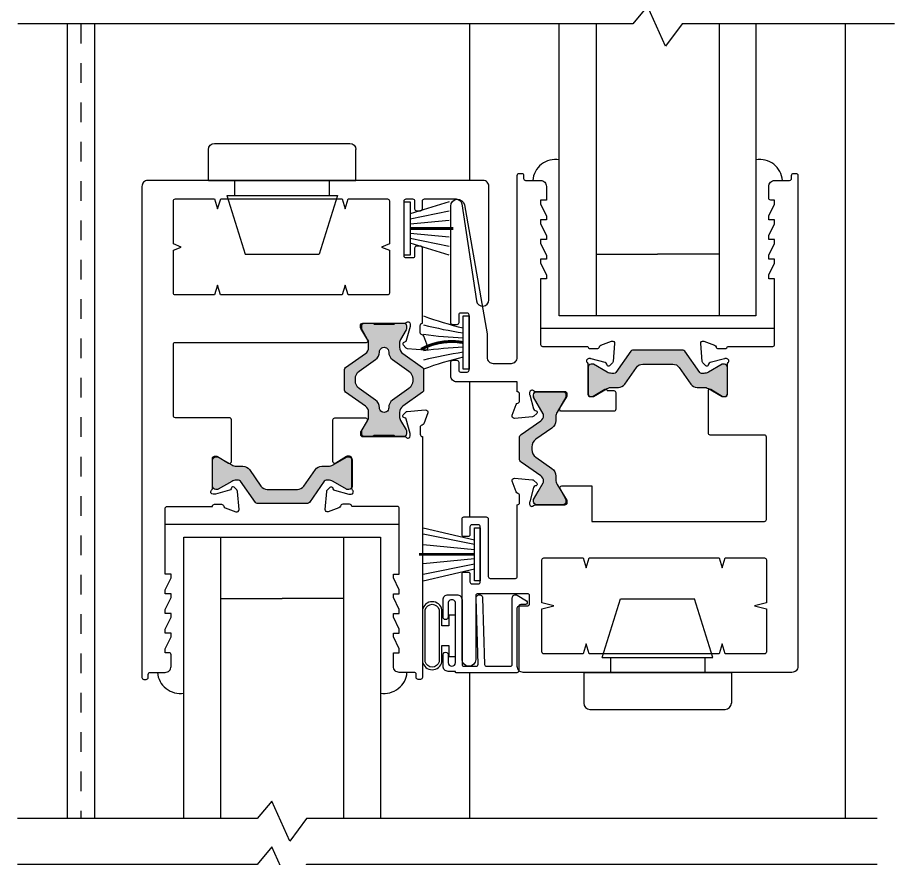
# Model space of a CAD drawing. Extents: x -40 to 95, y -81 to 25.
# Drawn here: x 14.411 to 18.868, y 4.709 to 8.983 of the extents above; entities that cross this region are included whole.
import ezdxf

# ---------------------------------------------------------------- set-up
doc = ezdxf.new("R2010")
doc.units = 0
doc.header["$LTSCALE"] = 0.25
doc.header["$MEASUREMENT"] = 0
doc.linetypes.add('HIDDEN', pattern=[0.375, 0.25, -0.125])
doc.layers.get('0').update_dxf_attribs({"linetype": 'CONTINUOUS'})
for name, color, linetype in [('GLASS-VINYL', 7, 'CONTINUOUS'), ('I-STRUT', 7, 'CONTINUOUS'), ('MISC', 7, 'CONTINUOUS'), ('SASH', 5, 'CONTINUOUS'), ('SEAL', 7, 'CONTINUOUS'), ('SILL-PAN', 7, 'CONTINUOUS'), ('VENT', 5, 'CONTINUOUS')]:
    doc.layers.add(name, color=color, linetype=linetype)
doc.styles.get("Standard").update_dxf_attribs({"font": 'simplex.shx'})

# ---------------------------------------------------------------- blocks, each defined once
blk = doc.blocks.new('25064-18mmX6mm-I-STRUT')
at = {"layer": 'I-STRUT'}
h = blk.add_hatch(color=256, dxfattribs=at)
h.dxf.hatch_style = 1
h.paths.add_polyline_path([(-0.2205, 0.3535, 0.57735), (-0.2341, 0.3299), (-0.2299, 0.3219, -0.215906), (-0.2352, 0.3257), (-0.1953, 0.2566, -0.131652), (-0.189, 0.233), (-0.189, 0.1993, 0.244698), (-0.1722, 0.167), (-0.0877, 0.1078, -0.244698), (-0.0709, 0.0756), (-0.0709, -0.0773, -0.244698), (-0.0877, -0.1095), (-0.1722, -0.1687, 0.244698), (-0.189, -0.201), (-0.189, -0.2347, -0.131652), (-0.1953, -0.2583), (-0.2352, -0.3274, 0.245227), (-0.2355, -0.3346, 0.507805), (-0.2205, -0.3552), (-0.0866, -0.3552, 0.414214), (-0.0709, -0.3394, 0.469068), (-0.0719, -0.3274), (-0.1118, -0.2583, -0.131652), (-0.1181, -0.2347), (-0.1181, -0.2174), (-0.005, -0.1382, 0.244698), (0, -0.1285), (0, -0.1268), (0, 0.1268, 0.244698), (-0.005, 0.1365), (-0.1181, 0.2157), (-0.1181, 0.233, -0.131652), (-0.1118, 0.2566), (-0.0719, 0.3257, 0.131652), (-0.0709, 0.3296, 0.640011), (-0.0866, 0.3535)])
blk.add_lwpolyline([(0, -0.1299), (0, -0.1268), (0, 0.1268, 0.244698), (-0.005, 0.1365), (-0.1131, 0.2122, -0.244698), (-0.1181, 0.2218), (-0.1181, 0.233, -0.131652), (-0.1118, 0.2566), (-0.0719, 0.3257, 0.131652), (-0.0709, 0.3296), (-0.0709, 0.3377, 0.414214), (-0.0866, 0.3535), (-0.2205, 0.3535, 0.414214), (-0.2362, 0.3377), (-0.2362, 0.3296, 0.131652), (-0.2352, 0.3257), (-0.1953, 0.2566, -0.131652), (-0.189, 0.233), (-0.189, 0.1993, 0.244698), (-0.1722, 0.167), (-0.0877, 0.1078, -0.244698), (-0.0709, 0.0756), (-0.0709, -0.0773, -0.244698), (-0.0877, -0.1095), (-0.1722, -0.1687, 0.244698), (-0.189, -0.201), (-0.189, -0.2347, -0.131652), (-0.1953, -0.2583), (-0.2352, -0.3274, 0.131652), (-0.2362, -0.3313), (-0.2362, -0.3394, 0.414214), (-0.2205, -0.3552), (-0.0866, -0.3552, 0.414214), (-0.0709, -0.3394), (-0.0709, -0.3313, 0.131652), (-0.0719, -0.3274), (-0.1118, -0.2583, -0.131652), (-0.1181, -0.2347), (-0.1181, -0.2235, -0.244698), (-0.1131, -0.2139), (-0.005, -0.1382, 0.244698), (0, -0.1285)], format="xyb", dxfattribs=at)
blk = doc.blocks.new('25065-14.6mmX10.2mm-I-STRUT')
at = {"layer": 'I-STRUT'}
h = blk.add_hatch(color=256, dxfattribs=at)
h.dxf.hatch_style = 1
h.paths.add_polyline_path([(-0.2213, 0.1958, 0.242889), (-0.2309, 0.2008), (-0.2835, 0.2008), (-0.336, 0.2008, 0.242889), (-0.3456, 0.1958), (-0.417, 0.0953, -0.242889), (-0.4491, 0.0787), (-0.4697, 0.0787, -0.131652), (-0.4893, 0.084), (-0.5378, 0.112, 0.317667), (-0.5514, 0.1108, 0.6401), (-0.5709, 0.1018), (-0.5709, 0.0591, 0.236068), (-0.5669, 0.0512), (-0.5669, -0.0512, 0.236068), (-0.5709, -0.0591), (-0.5709, -0.1018, 0.6401), (-0.5514, -0.1108, 0.317667), (-0.5378, -0.112), (-0.4893, -0.084, -0.131652), (-0.4697, -0.0787), (-0.4491, -0.0787, -0.242889), (-0.417, -0.0953), (-0.3456, -0.1958, 0.242889), (-0.336, -0.2008), (-0.2835, -0.2008), (-0.2309, -0.2008, 0.242889), (-0.2213, -0.1958), (-0.1499, -0.0953, -0.242889), (-0.1178, -0.0787), (-0.0973, -0.0787, -0.131652), (-0.0776, -0.084), (-0.0291, -0.112, 0.317667), (-0.0155, -0.1108, 0.6401), (0.0039, -0.1018), (0.0039, -0.0591, 0.236068), (0, -0.0512), (0, 0.0512, 0.236068), (0.0039, 0.0591), (0.0039, 0.1018, 0.6401), (-0.0155, 0.1108, 0.317667), (-0.0291, 0.112), (-0.0776, 0.084, -0.131652), (-0.0973, 0.0787), (-0.1178, 0.0787, -0.242889), (-0.1499, 0.0953)])
h.paths.add_polyline_path([(-0.1807, 0.0438, 0.244669), (-0.1419, 0.0239, -1.006741), (-0.1419, -0.0234, 0.244669), (-0.1807, -0.0432), (-0.2392, -0.1255, -0.242889), (-0.2777, -0.1454), (-0.2892, -0.1454, -0.242889), (-0.3277, -0.1255), (-0.3862, -0.0432, 0.244669), (-0.425, -0.0234, -1.006741), (-0.425, 0.0239, 0.244669), (-0.3862, 0.0438), (-0.3277, 0.1261, -0.242889), (-0.2892, 0.1459), (-0.2777, 0.1459, -0.242889), (-0.2392, 0.1261)], flags=16)
for points in [[(-0.5709, -0.0591), (-0.5709, -0.1018, 0.414214), (-0.5591, -0.1136), (-0.5437, -0.1136, 0.131652), (-0.5378, -0.112), (-0.4893, -0.084, -0.131652), (-0.4697, -0.0787), (-0.4491, -0.0787, -0.242889), (-0.417, -0.0953), (-0.3456, -0.1958, 0.242889), (-0.336, -0.2008), (-0.2835, -0.2008), (-0.2309, -0.2008, 0.242889), (-0.2213, -0.1958), (-0.1499, -0.0953, -0.242889), (-0.1178, -0.0787), (-0.0973, -0.0787, -0.131652), (-0.0776, -0.084), (-0.0291, -0.112, 0.131652), (-0.0232, -0.1136), (-0.0079, -0.1136, 0.414214), (0.0039, -0.1018), (0.0039, -0.0591, 0.236068), (0, -0.0512), (0, 0.0512, 0.236068), (0.0039, 0.0591), (0.0039, 0.1018, 0.414214), (-0.0079, 0.1136), (-0.0232, 0.1136, 0.131652), (-0.0291, 0.112), (-0.0776, 0.084, -0.131652), (-0.0973, 0.0787), (-0.1178, 0.0787, -0.242889), (-0.1499, 0.0953), (-0.2213, 0.1958, 0.242889), (-0.2309, 0.2008), (-0.2835, 0.2008), (-0.336, 0.2008, 0.242889), (-0.3456, 0.1958), (-0.417, 0.0953, -0.242889), (-0.4491, 0.0787), (-0.4697, 0.0787, -0.131652), (-0.4893, 0.084), (-0.5378, 0.112, 0.131652), (-0.5437, 0.1136), (-0.5591, 0.1136, 0.414214), (-0.5709, 0.1018), (-0.5709, 0.0591, 0.236068), (-0.5669, 0.0512), (-0.5669, -0.0512, 0.236068)], [(-0.425, -0.0234, -0.244669), (-0.3862, -0.0432), (-0.3277, -0.1255, 0.242889), (-0.2892, -0.1454), (-0.2835, -0.1454), (-0.2777, -0.1454, 0.242889), (-0.2392, -0.1255), (-0.1807, -0.0432, -0.244669), (-0.1419, -0.0234, 1.006741), (-0.1419, 0.0239, -0.244669), (-0.1807, 0.0438), (-0.2392, 0.1261, 0.242889), (-0.2777, 0.1459), (-0.2835, 0.1459), (-0.2892, 0.1459, 0.242889), (-0.3277, 0.1261), (-0.3862, 0.0438, -0.244669), (-0.425, 0.0239, 1.006741)]]:
    blk.add_lwpolyline(points, format="xyb", close=True, dxfattribs=at)
blk = doc.blocks.new('3727-1-THERMAL-SLIDING-INTERLOCKER')
at = {"layer": 'VENT'}
for points in [[(2.5, 0.84), (2.5, 0.764, -0.414214), (2.47, 0.734), (2.41, 0.734, -0.414214), (2.4, 0.744), (2.4, 0.764), (2.38, 0.764), (2.32, 0.734), (2.3, 0.734), (2.3, 0.764), (2.28, 0.764), (2.22, 0.734), (2.2, 0.734), (2.2, 0.764), (2.18, 0.764), (2.12, 0.734), (2.1, 0.734), (2.1, 0.764), (2.08, 0.764), (2.02, 0.734), (2, 0.734), (2, 0.764), (1.667, 0.764, 0.414214), (1.657, 0.754), (1.657, 0.524, 0.414214), (1.6454, 0.5124), (1.6454, 0.4775, 0.359508), (1.6548, 0.4661, -0.263725), (1.6635, 0.4587), (1.6834, 0.4041), (1.6834, 0.404, -0.548619), (1.6715, 0.3885), (1.5799, 0.3965, -0.176327), (1.5727, 0.3999), (1.5586, 0.4139, -0.57735), (1.562, 0.4269), (1.5664, 0.4281, 0.267949), (1.5746, 0.4363), (1.594, 0.5085, 0.065543), (1.5944, 0.5115), (1.5944, 0.5201, 0.6885), (1.5741, 0.5279, -0.213422), (1.5654, 0.524), (1.413, 0.524, 0.414214), (1.4014, 0.5124), (1.4014, 0.5038, 0.137872), (1.4031, 0.4978), (1.4369, 0.4424, -0.585524), (1.4283, 0.4272), (1.216, 0.4272, -0.414214), (1.206, 0.4372), (1.206, 0.712, 0.414214), (1.196, 0.722), (0.8328, 0.722, 0.414214), (0.8228, 0.712), (0.8228, -0.2596, -0.585524), (0.811, -0.2662), (0.7522, -0.2303, 0.137872), (0.7462, -0.2286), (0.7376, -0.2286, 0.414214), (0.726, -0.2402), (0.726, -0.4524, -0.213422), (0.7221, -0.4611, 0.6885), (0.7299, -0.4814), (0.7385, -0.4814, 0.065543), (0.7415, -0.481), (0.8137, -0.4616, 0.267949), (0.8219, -0.4534), (0.8231, -0.449, -0.57735), (0.8361, -0.4456), (0.8501, -0.4597, -0.176327), (0.8535, -0.4669), (0.8615, -0.5585, -0.548619), (0.846, -0.5704), (0.8459, -0.5704), (0.7913, -0.5505, -0.263725), (0.7839, -0.5418, 0.359508), (0.7725, -0.5324), (0.7376, -0.5324, 0.414214), (0.726, -0.544), (0.344, -0.544, -0.414214), (0.334, -0.534), (0.334, -0.514, -0.414214), (0.344, -0.504), (0.384, -0.504, 0.414214), (0.394, -0.494), (0.394, -0.461, 0.414214), (0.384, -0.451), (0.104, -0.451, 0.414214), (0.094, -0.461), (0.094, -0.494, 0.414214), (0.104, -0.504), (0.144, -0.504, -0.414214), (0.154, -0.514), (0.154, -0.534, -0.414214), (0.144, -0.544), (0.104, -0.544, 0.414214), (0.094, -0.554), (0.094, -0.7151, 0.3714), (0.1196, -0.7448), (0.6118, -0.8184, -0.928445), (0.6071, -0.882), (0.03, -0.882, -0.414214), (0, -0.852), (0, 0.852, -0.414214), (0.03, 0.882), (2.526, 0.882, -0.414214), (2.536, 0.872), (2.536, 0.86, -0.414214), (2.526, 0.85), (2.51, 0.85, 0.414214)], [(0.094, 0.5125), (0.1445, 0.497), (0.094, 0.4815), (0.094, -0.1355), (0.1445, -0.151), (0.094, -0.1665), (0.094, -0.366, 0.414214), (0.104, -0.376), (0.3227, -0.376), (0.3382, -0.336), (0.3537, -0.376), (0.572, -0.376, 0.414214), (0.582, -0.366), (0.582, -0.1666), (0.5315, -0.1513), (0.582, -0.136), (0.582, 0.482), (0.5315, 0.4973), (0.582, 0.5126), (0.582, 0.712, 0.414214), (0.572, 0.722), (0.3537, 0.722), (0.3382, 0.682), (0.3227, 0.722), (0.104, 0.722, 0.414214), (0.094, 0.712)]]:
    blk.add_lwpolyline(points, format="xyb", close=True, dxfattribs=at)
blk = doc.blocks.new('3727-2-THERMAL-SLIDING-INTERLOCKER')
at = {"layer": 'VENT'}
blk.add_lwpolyline([(1.1809, -0.5704), (1.2355, -0.5505, 0.263725), (1.2429, -0.5418, -0.359508), (1.2543, -0.5324), (1.2892, -0.5324, -0.414214), (1.3008, -0.544), (2.5254, -0.544, 0.414214), (2.5354, -0.534), (2.5354, -0.522, 0.414214), (2.5254, -0.512), (2.5094, -0.512, -0.414214), (2.4994, -0.502), (2.4994, -0.426, 0.414214), (2.4694, -0.396), (2.3994, -0.396), (2.3994, -0.426), (2.3794, -0.426), (2.3194, -0.396), (2.2994, -0.396), (2.2994, -0.426), (2.2794, -0.426), (2.2194, -0.396), (2.1994, -0.396), (2.1994, -0.426), (2.1794, -0.426), (2.1194, -0.396), (2.0994, -0.396), (2.0994, -0.426), (2.0794, -0.426), (2.0194, -0.396), (1.9994, -0.396), (1.9994, -0.426), (1.6664, -0.426, -0.414214), (1.6564, -0.416), (1.6564, -0.1849, -0.414214), (1.6448, -0.1732), (1.6448, -0.1384, -0.359508), (1.6542, -0.127, 0.263725), (1.6629, -0.1195), (1.6828, -0.065), (1.6828, -0.0649, 0.548619), (1.6709, -0.0493), (1.5793, -0.0574, 0.176327), (1.5721, -0.0607), (1.558, -0.0748, 0.57735), (1.5615, -0.0878), (1.5658, -0.0889, -0.267949), (1.5741, -0.0972), (1.5934, -0.1694, -0.065543), (1.5938, -0.1724), (1.5938, -0.181, -0.6885), (1.5735, -0.1887, 0.213422), (1.5649, -0.1849), (1.4124, -0.1849, -0.414214), (1.4008, -0.1732), (1.4008, -0.1647, -0.137872), (1.4025, -0.1586), (1.4357, -0.1042, 0.585524), (1.4272, -0.089), (1.2164, -0.089, 0.414214), (1.2064, -0.099), (1.2064, -0.254, 0.585524), (1.2216, -0.2626), (1.2746, -0.2303, -0.137872), (1.2806, -0.2286), (1.2892, -0.2286, -0.414214), (1.3008, -0.2402), (1.3008, -0.4524, 0.213422), (1.3047, -0.4611, -0.6885), (1.2969, -0.4814), (1.2883, -0.4814, -0.065543), (1.2853, -0.481), (1.2131, -0.4616, -0.267949), (1.2049, -0.4534), (1.2037, -0.449, 0.57735), (1.1907, -0.4456), (1.1767, -0.4597, 0.176327), (1.1733, -0.4669), (1.1653, -0.5585, 0.548619), (1.1808, -0.5704)], format="xyb", close=True, dxfattribs=at)
blk = doc.blocks.new('A$C1D443341')
for p, q in [((0, 0.719), (0, 0.031)), ((0.188, 0.75), (0.031, 0.75)), ((0.188, 0.75), (0.188, 0)), ((0.264, 0.656), (0.562, 0.563)), ((0.264, 0.656), (0.264, 0.094)), ((0.264, 0.615), (0.188, 0.615)), ((0.562, 0.563), (0.562, 0.187)), ((0.264, 0.094), (0.562, 0.187)), ((0.264, 0.135), (0.188, 0.135)), ((0.188, 0), (0.031, 0))]:
    blk.add_line(p, q)
for centre, start, end in [((0.031, 0.719), 90, 180), ((0.031, 0.031), 180, 270)]:
    blk.add_arc(centre, 0.031, start, end)
blk = doc.blocks.new('*U198')
for p, q in [((0.03, 0.0494), (0.2285, 0.0899)), ((0.03, 0.0235), (0.2285, 0.0428)), ((0.03, -0.0235), (0.2285, -0.0428)), ((0.03, -0.0494), (0.2285, -0.0899))]:
    blk.add_line(p, q)
at = {"layer": 'SEAL'}
for p, q in [((0.2285, 0.135), (0.03, 0.0742)), ((0.2285, -0.135), (0.03, -0.0742))]:
    blk.add_line(p, q, dxfattribs=at)
blk.add_lwpolyline([(0, -0.135), (0, 0.135), (0.03, 0.135), (0.03, -0.135)], close=True, dxfattribs=at)
at = {"layer": 'SEAL', "const_width": 0.015}
blk.add_lwpolyline([(0.03, 0), (0.2496, 0)], dxfattribs=at)
at = {"flags": 9}
for tag, p in [('MANUFACTURER_PART_#', (0, -0.1988)), ('FLEETWOOD_PART_#', (-0.0006, -0.2487))]:
    blk.add_attdef(tag, p, '', height=0.0312, dxfattribs=at)
blk = doc.blocks.new('3727-SLIDING-INTERLOCK-ASSEMBLY')
for name, p in [('3727-1-THERMAL-SLIDING-INTERLOCKER', (-1.8119, -0.1719)), ('25064-18mmX6mm-I-STRUT', (-0.1708, -0.0029)), ('3727-2-THERMAL-SLIDING-INTERLOCKER', (-1.8113, -0.1719)), ('25065-14.6mmX10.2mm-I-STRUT', (-0.5151, -0.5208))]:
    blk.add_blockref(name, p)
at = {"layer": 'MISC'}
blk.add_blockref('A$C1D443341', (-1.9999, -0.3779), dxfattribs=at)
at = {"layer": 'SEAL', "xscale": -1, "rotation": 90}
blk.add_blockref('*U198', (-1.5679, -0.6229), dxfattribs=at)
blk = doc.blocks.new('3728-1-FIXED-INTERLOCKER')
at = {"layer": 'VENT', "linetype": 'Continuous'}
blk.add_lwpolyline([(-0.9169, 0.7195), (-0.9715, 0.7394), (-0.9715, 0.7394, 0.548619), (-0.9871, 0.7275), (-0.9791, 0.6359, 0.176327), (-0.9757, 0.6287), (-0.9616, 0.6146, 0.57735), (-0.9487, 0.618), (-0.9475, 0.6224, -0.267949), (-0.9393, 0.6306), (-0.8671, 0.65, -0.065543), (-0.8641, 0.6504), (-0.8555, 0.6504, -0.6885), (-0.8477, 0.6301, 0.213422), (-0.8516, 0.6214), (-0.8516, 0.471, -0.414214), (-0.8632, 0.4594), (-0.8718, 0.4594, -0.137872), (-0.8778, 0.4611), (-0.9332, 0.4949, 0.585524), (-0.9484, 0.4864), (-0.9484, 0.3344), (-0.7674, 0.3344), (-0.7674, -0.543, -0.414214), (-0.7774, -0.553), (-1.196, -0.553, -0.414214), (-1.206, -0.543), (-1.206, -0.268, 0.414214), (-1.216, -0.258), (-1.4324, -0.258, 0.585524), (-1.439, -0.2698), (-1.4031, -0.3286, -0.137872), (-1.4014, -0.3346), (-1.4014, -0.3432, -0.414214), (-1.413, -0.3548), (-1.5654, -0.3548, 0.213422), (-1.5741, -0.3587, -0.6885), (-1.5944, -0.3509), (-1.5944, -0.3423, -0.065543), (-1.594, -0.3393), (-1.5746, -0.2671, -0.267949), (-1.5664, -0.2589), (-1.562, -0.2577, 0.57735), (-1.5586, -0.2447), (-1.5727, -0.2307, 0.176327), (-1.5799, -0.2273), (-1.6715, -0.2193, 0.548619), (-1.6834, -0.2348), (-1.6834, -0.2349), (-1.6635, -0.2895, 0.263725), (-1.6548, -0.2969, -0.359508), (-1.6454, -0.3083), (-1.6454, -0.3432, -0.414214), (-1.657, -0.3548), (-1.657, -0.585, -0.414214), (-1.667, -0.595), (-2, -0.595), (-2, -0.565), (-2.02, -0.565), (-2.08, -0.595), (-2.1, -0.595), (-2.1, -0.565), (-2.12, -0.565), (-2.18, -0.595), (-2.2, -0.595), (-2.2, -0.565), (-2.22, -0.565), (-2.28, -0.595), (-2.3, -0.595), (-2.3, -0.565), (-2.32, -0.565), (-2.38, -0.595), (-2.4, -0.595), (-2.4, -0.575, 0.414214), (-2.41, -0.565), (-2.47, -0.565, 0.414214), (-2.5, -0.595), (-2.5, -0.671, -0.414214), (-2.51, -0.681), (-2.526, -0.681, 0.414214), (-2.536, -0.691), (-2.536, -0.703, 0.414214), (-2.526, -0.713), (-0.03, -0.713, 0.414214), (0, -0.683), (0, 0.683, 0.414214), (-0.03, 0.713), (-0.328, 0.713, 0.414214), (-0.338, 0.703), (-0.338, 0.661, -0.414214), (-0.348, 0.651), (-0.39, 0.651, -0.414214), (-0.4, 0.661), (-0.4, 0.914, -0.414214), (-0.39, 0.924), (-0.066, 0.924, 1), (-0.066, 0.994), (-0.5, 0.994, 0.414214), (-0.51, 0.984), (-0.51, 0.964, 0.414214), (-0.5, 0.954), (-0.46, 0.954, -0.414214), (-0.45, 0.944), (-0.45, 0.911, -0.414214), (-0.46, 0.901), (-0.74, 0.901, -0.414214), (-0.75, 0.911), (-0.75, 0.944, -0.414214), (-0.74, 0.954), (-0.7, 0.954, 0.414214), (-0.69, 0.964), (-0.69, 0.984, 0.414214), (-0.7, 0.994), (-0.78, 0.994, 0.414214), (-0.79, 0.984), (-0.79, 0.871, 0.414214), (-0.78, 0.861), (-0.488, 0.861, -0.414214), (-0.478, 0.851), (-0.478, 0.723, -0.414214), (-0.488, 0.713), (-0.8516, 0.713, -0.414214), (-0.8632, 0.7014), (-0.8981, 0.7014, -0.359508), (-0.9095, 0.7108, 0.263725), (-0.9169, 0.7195), (-0.9715, 0.7394), (-0.9715, 0.7394, 0.548619), (-0.9871, 0.7275), (-0.9791, 0.6359)], format="xyb", dxfattribs=at)
blk.add_lwpolyline([(-0.094, -0.3435), (-0.1445, -0.328), (-0.094, -0.3125), (-0.094, 0.3475), (-0.1445, 0.363), (-0.094, 0.3785), (-0.094, 0.578, 0.414214), (-0.104, 0.588), (-0.3227, 0.588), (-0.3382, 0.528), (-0.3537, 0.588), (-0.572, 0.588, 0.414214), (-0.582, 0.578), (-0.582, 0.3786), (-0.5315, 0.3633), (-0.582, 0.348), (-0.582, -0.313), (-0.5315, -0.3283), (-0.582, -0.3436), (-0.582, -0.543, 0.414214), (-0.572, -0.553), (-0.3537, -0.553), (-0.3382, -0.493), (-0.3227, -0.553), (-0.104, -0.553, 0.414214), (-0.094, -0.543)], format="xyb", close=True, dxfattribs=at)
blk = doc.blocks.new('3728-2-FIXED-INTERLOCKER')
at = {"layer": 'VENT', "linetype": 'Continuous'}
blk.add_lwpolyline([(-1.8264, 1.001, -0.414214), (-1.8164, 1.011), (-1.7764, 1.011, 0.414214), (-1.7664, 1.021), (-1.7664, 1.041, 0.414214), (-1.7764, 1.051), (-2.3695, 1.051, 0.916331), (-2.3756, 0.9815), (-1.7204, 0.866), (-1.6004, 0.866, -0.414214), (-1.5704, 0.836), (-1.5704, 0.743, -0.414214), (-1.6004, 0.713), (-2.526, 0.713, 0.414214), (-2.536, 0.703), (-2.536, 0.691, 0.414214), (-2.526, 0.681), (-2.51, 0.681, -0.414214), (-2.5, 0.671), (-2.5, 0.595, 0.414214), (-2.47, 0.565), (-2.4, 0.565), (-2.4, 0.595), (-2.38, 0.595), (-2.32, 0.565), (-2.3, 0.565), (-2.3, 0.595), (-2.28, 0.595), (-2.22, 0.565), (-2.2, 0.565), (-2.2, 0.595), (-2.18, 0.595), (-2.12, 0.565), (-2.1, 0.565), (-2.1, 0.595), (-2.08, 0.595), (-2.02, 0.565), (-2, 0.565), (-2, 0.595), (-1.667, 0.595, -0.414214), (-1.657, 0.585), (-1.657, 0.3539, -0.414214), (-1.6454, 0.3422), (-1.6454, 0.3074, -0.359508), (-1.6548, 0.296, 0.263725), (-1.6635, 0.2885), (-1.6834, 0.234), (-1.6834, 0.2339, 0.548619), (-1.6715, 0.2183), (-1.5799, 0.2264, 0.176327), (-1.5727, 0.2297), (-1.5586, 0.2438, 0.57735), (-1.562, 0.2568), (-1.5664, 0.2579, -0.267949), (-1.5746, 0.2662), (-1.594, 0.3384, -0.065543), (-1.5944, 0.3414), (-1.5944, 0.35, -0.6885), (-1.5741, 0.3577, 0.213422), (-1.5654, 0.3539), (-1.413, 0.3539, -0.414214), (-1.4014, 0.3422), (-1.4014, 0.3337, -0.137872), (-1.4031, 0.3276), (-1.439, 0.2688, 0.585524), (-1.4324, 0.257), (-1.4324, 0.223, 0.414214), (-1.4224, 0.213), (-1.337, 0.213, 0.414214), (-1.327, 0.223), (-1.327, 0.4879, 0.585524), (-1.3422, 0.4964), (-1.4001, 0.4611, -0.137872), (-1.4062, 0.4594), (-1.4148, 0.4594, -0.414214), (-1.4264, 0.471), (-1.4264, 0.6214, 0.213422), (-1.4303, 0.6301, -0.6885), (-1.4225, 0.6504), (-1.4139, 0.6504, -0.065543), (-1.4109, 0.65), (-1.3387, 0.6306, -0.267949), (-1.3305, 0.6224), (-1.3293, 0.618, 0.57735), (-1.3163, 0.6146), (-1.3022, 0.6287, 0.176327), (-1.2989, 0.6359), (-1.2909, 0.7275, 0.548619), (-1.3064, 0.7394), (-1.3065, 0.7394), (-1.3611, 0.7195, 0.263725), (-1.3685, 0.7108, -0.359508), (-1.3799, 0.7014), (-1.4148, 0.7014, -0.414214), (-1.4264, 0.713), (-1.4764, 0.713), (-1.4764, 0.7587), (-1.4764, 1.021, 0.414214), (-1.5064, 1.051), (-1.5764, 1.051, 0.414214), (-1.5864, 1.041), (-1.5864, 1.021, 0.414214), (-1.5764, 1.011), (-1.5364, 1.011, -0.414214), (-1.5264, 1.001), (-1.5264, 0.968, -0.414214), (-1.5364, 0.958), (-1.8164, 0.958, -0.414214), (-1.8264, 0.968)], format="xyb", close=True, dxfattribs=at)
blk = doc.blocks.new('25066-14.6mmX6mm-I-STRUT')
at = {"layer": 'I-STRUT'}
h = blk.add_hatch(color=256, dxfattribs=at)
h.dxf.hatch_style = 1
h.paths.add_polyline_path([(-0.0068, -0.063), (0, -0.063), (0.0068, -0.063, -0.244698), (0.0455, -0.0831), (0.1027, -0.1649, 0.304221), (0.1509, -0.1859, -0.181711), (0.1837, -0.1914), (0.2205, -0.2126), (0.2596, -0.2352, 0.245227), (0.2669, -0.2355, 0.507805), (0.2874, -0.2205), (0.2874, -0.2008), (0.2874, -0.1063), (0.2874, -0.0866, 0.57735), (0.2638, -0.073), (0.2559, -0.0769, -0.205948), (0.2596, -0.0719), (0.2205, -0.0945), (0.1755, -0.1205, -0.131652), (0.1696, -0.122), (0.166, -0.122, -0.244698), (0.1402, -0.1086), (0.07, -0.0084, 0.244698), (0.0539, 0), (0, 0), (-0.0539, 0, 0.244698), (-0.07, -0.0084), (-0.1402, -0.1086, -0.244698), (-0.166, -0.122), (-0.1728, -0.122), (-0.2596, -0.0719, 0.131652), (-0.2635, -0.0709, 0.640011), (-0.2874, -0.0866), (-0.2874, -0.1063), (-0.2874, -0.2008), (-0.2874, -0.2205, 0.414214), (-0.2717, -0.2362, 0.469068), (-0.2596, -0.2352), (-0.1837, -0.1914, -0.131652), (-0.1601, -0.185), (-0.1414, -0.185, 0.244698), (-0.1027, -0.1649), (-0.0455, -0.0831, -0.244698)])
blk.add_lwpolyline([(-0.2635, -0.0709), (-0.2717, -0.0709, 0.414214), (-0.2874, -0.0866), (-0.2874, -0.1063), (-0.2874, -0.2008), (-0.2874, -0.2205, 0.414214), (-0.2717, -0.2362), (-0.2635, -0.2362, 0.131652), (-0.2596, -0.2352), (-0.1837, -0.1914, -0.131652), (-0.1601, -0.185), (-0.1414, -0.185, 0.244698), (-0.1027, -0.1649), (-0.0455, -0.0831, -0.244698), (-0.0068, -0.063), (0, -0.063), (0.0068, -0.063, -0.244698), (0.0455, -0.0831), (0.1027, -0.1649, 0.244698), (0.1414, -0.185), (0.1601, -0.185, -0.131652), (0.1837, -0.1914), (0.2205, -0.2126), (0.2596, -0.2352, 0.131652), (0.2635, -0.2362), (0.2717, -0.2362, 0.414214), (0.2874, -0.2205), (0.2874, -0.2008), (0.2874, -0.1063), (0.2874, -0.0866, 0.414214), (0.2717, -0.0709), (0.2635, -0.0709, 0.131652), (0.2596, -0.0719), (0.2205, -0.0945), (0.1755, -0.1205, -0.131652), (0.1696, -0.122), (0.166, -0.122, -0.244698), (0.1402, -0.1086), (0.07, -0.0084, 0.244698), (0.0539, 0), (0, 0), (-0.0539, 0, 0.244698), (-0.07, -0.0084), (-0.1402, -0.1086, -0.244698), (-0.166, -0.122), (-0.1696, -0.122, -0.131652), (-0.1755, -0.1205), (-0.2596, -0.0719), (-0.2614, -0.0709), (-0.2635, -0.0709, -0.131652), (-0.2596, -0.0719)], format="xyb", dxfattribs=at)
blk = doc.blocks.new('*U199')
for centre, radius, start, end in [((-0.3932, 1.8385), 1.8144, 283.4872, 290.1344), ((-0.2541, 1.9815), 1.9529, 278.3647, 284.3947), ((-0.0497, 1.9172), 1.8953, 272.4104, 278.5292), ((-0.0497, -1.9172), 1.8953, 81.4708, 87.5896), ((-0.2541, -1.9815), 1.9529, 75.6053, 81.6353), ((-0.3932, -1.8385), 1.8144, 69.8656, 76.5128)]:
    blk.add_arc(centre, radius, start, end)
at = {"layer": 'SEAL'}
blk.add_lwpolyline([(0, -0.135), (0, 0.135), (0.03, 0.135), (0.03, -0.135)], close=True, dxfattribs=at)
at = {"layer": 'SEAL', "const_width": 0.015}
blk.add_lwpolyline([(0.03, 0, 0.171612), (0.2445, 0.0342)], format="xyb", dxfattribs=at)
at = {"flags": 9}
for tag, p in [('MANUFACTURER_PART_#', (0, -0.1988)), ('FLEETWOOD_PART_#', (-0.0006, -0.2487))]:
    blk.add_attdef(tag, p, '', height=0.0312, dxfattribs=at)
blk = doc.blocks.new('19117-Seal')
for p, q in [((0.29, 0.1349), (0.03, 0.0742)), ((0.03, 0.0494), (0.29, 0.1025)), ((0.03, 0.0235), (0.29, 0.0488)), ((0.03, -0.0235), (0.29, -0.0488)), ((0.03, -0.0494), (0.29, -0.1025)), ((0.29, -0.135), (0.03, -0.0742))]:
    blk.add_line(p, q)
at = {"const_width": 0.015}
blk.add_lwpolyline([(0.03, 0), (0.3116, 0)], dxfattribs=at)
at = {"layer": 'SEAL'}
blk.add_lwpolyline([(0, -0.135), (0, 0.135), (0.03, 0.135), (0.03, -0.135)], close=True, dxfattribs=at)
at = {"flags": 9}
for tag, p in [('MANUFACTURER_PART_#', (0, -0.1988)), ('FLEETWOOD_PART_#', (-0.0006, -0.2487))]:
    blk.add_attdef(tag, p, '', height=0.0312, dxfattribs=at)
blk = doc.blocks.new('*U204')
at = {"layer": 'SASH', "color": 7}
for points in [[(1.5212, 1.0268), (1.5212, 1.0618), (1.5762, 1.0618), (1.5762, 1.0963), (1.4943, 1.0963, -0.830739), (1.4943, 1.195), (1.7581, 1.195, -0.830739), (1.7581, 1.0963), (1.6762, 1.0963), (1.6762, 1.0618), (1.7312, 1.0618), (1.7312, 1.0268)], [(1.7581, 1.1817), (1.4943, 1.1817, 0.768484), (1.4943, 1.1096), (1.7581, 1.1096, 0.768484)]]:
    blk.add_lwpolyline(points, format="xyb", close=True, dxfattribs=at)
at = {"layer": 'VENT', "color": 7}
blk.add_lwpolyline([(1.4341, 0.8894), (1.7716, 0.8795, -0.405608), (1.7815, 0.8692), (1.7815, 0.749, -0.414214), (1.7712, 0.7387), (1.434, 0.7387, 0.586161), (1.42, 0.7138), (1.4488, 0.6668, 0.75692), (1.4678, 0.6721), (1.4678, 0.6957, -0.414214), (1.4781, 0.7059), (1.8041, 0.7059, 0.414214), (1.8143, 0.7162), (1.8143, 1.0235, 0.414214), (1.811, 1.0268), (1.8105, 1.0268, -0.414214), (1.8071, 1.0301), (1.8071, 1.0647, 0.414214), (1.7815, 1.0904), (1.723, 1.0904, 1.000001), (1.723, 1.0647), (1.7625, 1.0647, -1), (1.7625, 1.0268), (1.4622, 1.0268, -1.000001), (1.4622, 1.0647), (1.5313, 1.0647, 1), (1.5313, 1.0904), (1.4432, 1.0904, 0.414214), (1.4176, 1.0647), (1.4176, 1.0196, 0.414214), (1.4432, 0.994), (1.7712, 0.994, -0.414214), (1.7815, 0.9837), (1.7815, 0.9225, -0.422884), (1.7709, 0.9123), (1.4347, 0.9222, 1.023375)], format="xyb", close=True, dxfattribs=at)
for name, p in [('3728-2-FIXED-INTERLOCKER', (1.8125, 0)), ('3728-1-FIXED-INTERLOCKER', (1.8125, 0)), ('25066-14.6mmX6mm-I-STRUT', (0.6735, 0.7018))]:
    blk.add_blockref(name, p)
at = {"xscale": -1}
blk.add_blockref('25064-18mmX6mm-I-STRUT', (0.1749, 0), dxfattribs=at)
at = {"layer": 'MISC', "xscale": -1}
blk.add_blockref('A$C1D443341', (2.0005, -0.375), dxfattribs=at)
at = {"layer": 'SEAL', "xscale": -1, "rotation": 270}
for name, p in [('*U199', (0.1361, 0.958)), ('19117-Seal', (1.2125, 0.901))]:
    blk.add_blockref(name, p, dxfattribs=at)
blk = doc.blocks.new('*U207')
for name, p in [('3727-SLIDING-INTERLOCK-ASSEMBLY', (0.5619, 0.9569)), ('*U204', (-0.5625, -0.954))]:
    blk.add_blockref(name, p)

msp = doc.modelspace()

# ---------------------------------------------------------------- linework, layer by layer
for p, q in [((16.7102, 8.1546), (16.7102, 8.9509)), ((16.7102, 6.4446), (16.7102, 7.131)), ((16.7102, 4.9113), (16.7102, 5.6528))]:
    msp.add_line(p, q)
at = {"color": 7}
for p, q in [((17.3517, 8.9509), (17.3517, 7.4671)), ((17.9767, 8.9509), (17.9767, 7.4671)), ((17.3517, 7.7796), (17.6642, 7.7796)), ((17.9767, 7.7796), (17.6642, 7.7796)), ((15.4438, 4.9113), (15.4438, 6.3421)), ((16.0688, 4.9113), (16.0688, 6.3421)), ((15.4438, 6.0296), (15.7563, 6.0296)), ((16.0688, 6.0296), (15.7563, 6.0296))]:
    msp.add_line(p, q, dxfattribs=at)
for points in [[(18.1642, 8.9509), (18.1642, 7.4671), (17.6642, 7.4671), (17.1642, 7.4671), (17.1642, 8.9509)], [(15.2563, 4.9113), (15.2563, 6.3421), (15.7563, 6.3421), (16.2563, 6.3421), (16.2563, 4.9113)]]:
    msp.add_lwpolyline(points, dxfattribs=at)
for centre, start, end in [((17.1456, 8.1453), 80.759, 175.3773), ((18.1829, 8.1453), 4.6227, 99.241), ((15.2376, 5.664), 184.6227, 279.241), ((16.2749, 5.664), 260.759, 355.3773)]:
    msp.add_arc(centre, 0.1161, start, end)
at = {"layer": 'GLASS-VINYL', "color": 7}
for p, q in [((18.2592, 7.4021), (17.0692, 7.4021)), ((15.1613, 6.4071), (16.3513, 6.4071))]:
    msp.add_line(p, q, dxfattribs=at)
at = {"layer": 'GLASS-VINYL'}
for points in [[(18.7805, 4.9113), (15.8798, 4.9113), (15.7955, 4.7971), (15.7041, 5.0009), (15.6298, 4.9113), (14.4111, 4.9113)], [(18.7805, 4.6786), (15.8798, 4.6786), (15.7955, 4.5643), (15.7041, 4.7682), (15.6298, 4.6786), (14.4111, 4.6786)]]:
    msp.add_lwpolyline(points, dxfattribs=at)
at = {"layer": 'MISC'}
msp.add_lwpolyline([(18.8682, 8.9509), (17.7892, 8.9509), (17.705, 8.8366), (17.6135, 9.0405), (17.5392, 8.9509), (14.4132, 8.9509)], dxfattribs=at)
at = {"layer": 'SILL-PAN'}
for p, q in [((14.6633, 8.9509), (14.6632, 4.9113)), ((14.8023, 8.9509), (14.8022, 4.9113)), ((18.6182, 8.9509), (18.6182, 4.9113))]:
    msp.add_line(p, q, dxfattribs=at)
at = {"layer": 'SILL-PAN', "linetype": 'HIDDEN'}
msp.add_line((14.7328, 8.9509), (14.7327, 4.9113), dxfattribs=at)

# ---------------------------------------------------------------- block references
at = {"layer": 'VENT', "xscale": -1, "rotation": 90}
msp.add_blockref('*U207', (16.7103, 6.9046), dxfattribs=at)

doc.saveas('drawing.dxf')
